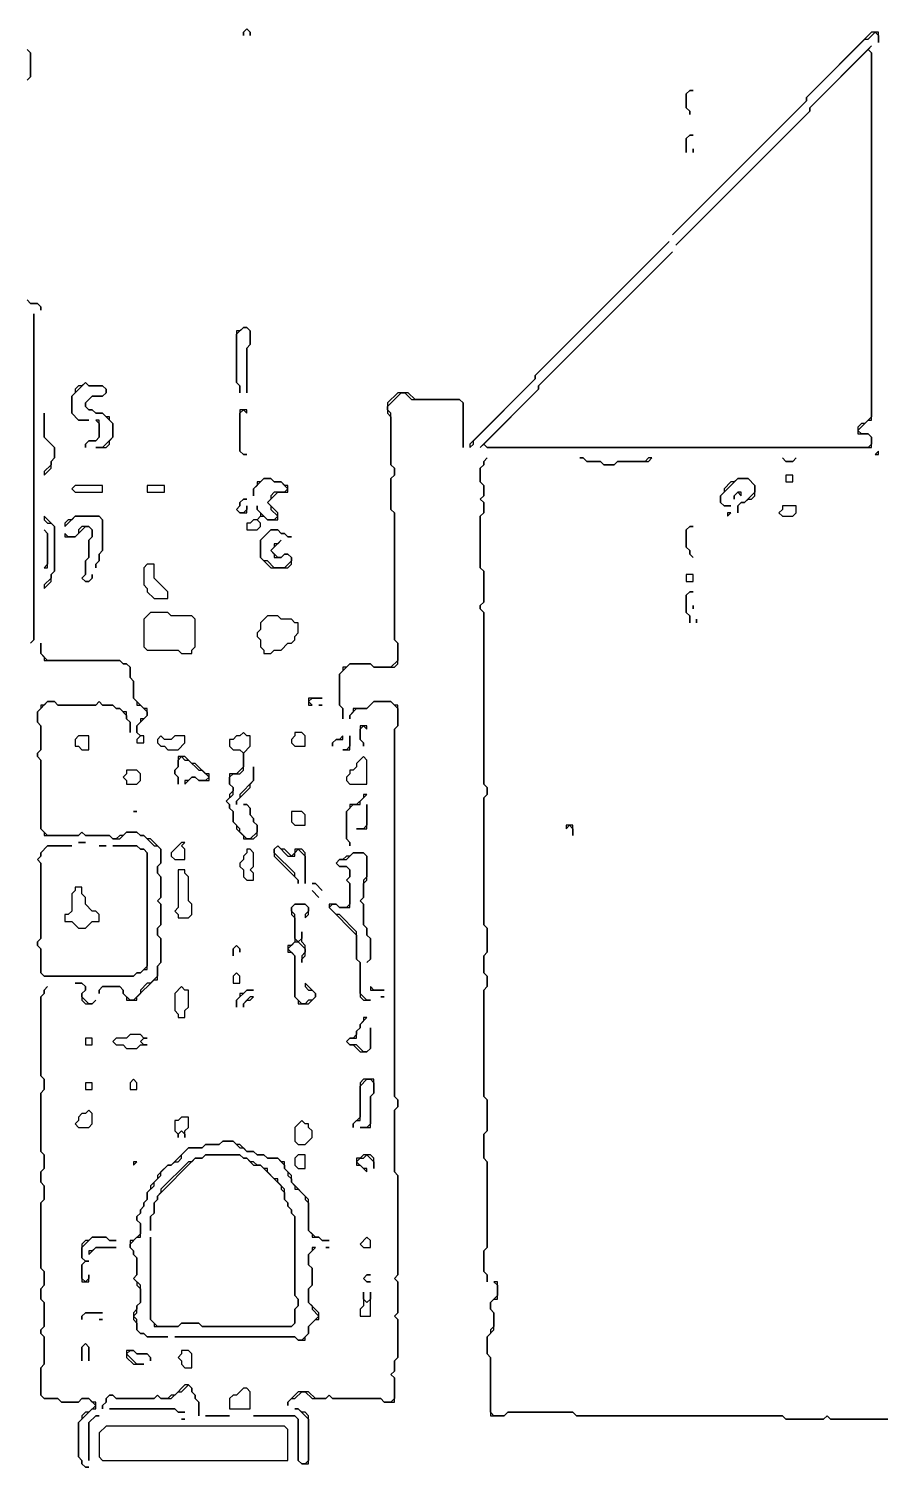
# Model space of a CAD drawing. Header units: metres. Extents: x 17 to 2112, y 1 to 1887.
# Drawn here: x 700.5 to 948.5, y 468 to 887 of the extents above; entities that cross this region are included whole.
import ezdxf

# ---------------------------------------------------------------- set-up
doc = ezdxf.new("R2010")
doc.units = ezdxf.units.M

msp = doc.modelspace()

# ---------------------------------------------------------------- linework, layer by layer
for points in [[(764, 887), (763, 886), (763, 885), (763, 886), (764, 887), (765, 886), (765, 885), (765, 886)], [(946, 886), (927, 867), (927, 866), (888, 827), (927, 866), (927, 867), (944, 884), (945, 884), (947, 886), (948, 885), (948, 883), (948, 886)], [(946, 882), (928, 864), (928, 863), (889, 824), (928, 863), (928, 864), (945, 881), (946, 880), (946, 774), (944, 772), (943, 772), (942, 771), (942, 769), (945, 769), (946, 768), (946, 766), (945, 765), (834, 765), (833, 766), (849, 782), (849, 783), (888, 822), (849, 783), (849, 782), (832, 765), (833, 766), (834, 765), (946, 765), (946, 768), (945, 769), (943, 769), (942, 770), (945, 773), (946, 773), (946, 880), (945, 881)], [(893, 869), (892, 868), (892, 864), (893, 863), (893, 862), (893, 863), (892, 864), (892, 868), (893, 869), (894, 869)], [(893, 856), (892, 855), (892, 851), (892, 855), (893, 856), (894, 856)], [(894, 852), (894, 851)], [(887, 825), (848, 786), (848, 785), (829, 766), (829, 765), (830, 766), (830, 767), (848, 785), (848, 786)], [(702, 804), (702, 709), (701, 708), (702, 709)], [(763, 800), (762, 799), (761, 799), (761, 784), (762, 783), (762, 781), (762, 783), (761, 784), (761, 798), (763, 800), (764, 800), (765, 799), (765, 795), (764, 794), (764, 781), (764, 794), (765, 795), (765, 799), (764, 800)], [(717, 784), (716, 783), (715, 783), (714, 782), (714, 781), (713, 780), (713, 775), (715, 773), (718, 773), (715, 773), (713, 775), (713, 780), (717, 784), (718, 783), (722, 783), (723, 782), (723, 781), (722, 780), (719, 780), (717, 778), (717, 777), (718, 776), (719, 776), (720, 775), (722, 775), (725, 772), (725, 768), (722, 765), (720, 765), (723, 765), (724, 766), (724, 767), (725, 768), (725, 772), (724, 773), (724, 774), (723, 774), (722, 775), (720, 775), (719, 776), (718, 776), (717, 777), (717, 778), (719, 780), (722, 780), (723, 781), (723, 782), (722, 783), (718, 783)], [(808, 781), (805, 778), (805, 775), (806, 774), (806, 760), (807, 759), (807, 757), (806, 756), (806, 747), (807, 746), (807, 709), (808, 708), (808, 703), (806, 701), (801, 701), (800, 702), (794, 702), (793, 701), (792, 701), (792, 700), (791, 699), (791, 690), (792, 689), (792, 686), (792, 689), (791, 690), (791, 699), (794, 702), (800, 702), (801, 701), (807, 701), (808, 702), (808, 708), (807, 709), (807, 746), (806, 747), (806, 756), (807, 757), (807, 759), (806, 760), (806, 775), (805, 776), (805, 777), (809, 781), (810, 781), (812, 779), (826, 779), (827, 778), (827, 765), (827, 778), (826, 779), (813, 779), (811, 781)], [(762, 776), (762, 764), (763, 763), (764, 763), (763, 763), (762, 764), (762, 775), (763, 776), (764, 775), (764, 776)], [(705, 775), (705, 768), (708, 765), (708, 762), (707, 761), (707, 760), (705, 758), (705, 757), (707, 759), (707, 761), (708, 762), (708, 765), (705, 768)], [(720, 773), (721, 772), (721, 768), (720, 767), (718, 767), (717, 766), (717, 765), (717, 766), (718, 767), (720, 767), (721, 768), (721, 773)], [(948, 764), (947, 763), (948, 763)], [(834, 762), (833, 761), (833, 760), (832, 759), (832, 755), (833, 754), (833, 751), (832, 750), (833, 749), (833, 746), (832, 745), (832, 730), (833, 729), (833, 720), (832, 719), (832, 718), (833, 717), (833, 667), (834, 666), (834, 664), (833, 663), (833, 626), (834, 625), (834, 618), (833, 617), (833, 612), (834, 611), (834, 608), (833, 607), (833, 576), (834, 575), (834, 566), (833, 565), (833, 558), (834, 557), (834, 532), (833, 531), (833, 525), (834, 524), (834, 522), (834, 524), (833, 525), (833, 531), (834, 532), (834, 557), (833, 558), (833, 565), (834, 566), (834, 575), (833, 576), (833, 607), (834, 608), (834, 611), (833, 612), (833, 617), (834, 618), (834, 625), (833, 626), (833, 663), (834, 664), (834, 666), (833, 667), (833, 717), (832, 718), (832, 719), (833, 720), (833, 729), (832, 730), (832, 745), (833, 746), (833, 749), (832, 750), (833, 751), (833, 754), (832, 755), (832, 759), (833, 760), (833, 761)], [(861, 762), (862, 762), (863, 761), (867, 761), (868, 760), (871, 760), (872, 761), (881, 761), (882, 762), (881, 762), (880, 761), (872, 761), (871, 760), (868, 760), (867, 761), (863, 761), (862, 762)], [(920, 762), (921, 761), (923, 761), (924, 762), (923, 761), (921, 761)], [(769, 756), (768, 755), (767, 755), (767, 754), (766, 753), (766, 751), (766, 753), (769, 756), (771, 756), (772, 755), (774, 755), (776, 753), (775, 752), (772, 752), (771, 751), (771, 750), (770, 749), (771, 748), (771, 747), (773, 745), (772, 744), (770, 744), (767, 747), (767, 748), (767, 747), (768, 746), (768, 745), (767, 744), (766, 744), (765, 743), (764, 743), (764, 741), (767, 741), (768, 742), (768, 743), (767, 744), (768, 745), (769, 745), (770, 744), (773, 744), (773, 746), (770, 749), (773, 752), (776, 752), (776, 754), (775, 754), (774, 755), (772, 755), (771, 756)], [(907, 756), (906, 755), (905, 755), (903, 753), (903, 752), (902, 751), (902, 749), (903, 748), (905, 748), (903, 748), (902, 749), (902, 751), (907, 756), (910, 756), (912, 754), (912, 752), (909, 749), (908, 749), (907, 748), (907, 746), (907, 748), (908, 749), (909, 749), (910, 750), (911, 750), (912, 751), (912, 754), (910, 756)], [(921, 757), (921, 755), (923, 755), (923, 757)], [(714, 754), (713, 753), (714, 752), (722, 752), (722, 754)], [(735, 754), (735, 752), (740, 752), (740, 754)], [(907, 752), (906, 751), (906, 750), (906, 751), (907, 752), (908, 751), (908, 752)], [(763, 750), (762, 749), (762, 748), (761, 747), (762, 746), (764, 746), (764, 748), (764, 747), (763, 746), (762, 746), (761, 747), (762, 748), (762, 749), (763, 750), (764, 750)], [(904, 746), (904, 745), (905, 746)], [(920, 748), (920, 747), (919, 746), (920, 745), (923, 745), (924, 746), (924, 748)], [(705, 745), (705, 744), (706, 743), (707, 743), (708, 742), (708, 729), (707, 728), (707, 727), (705, 725), (705, 724), (707, 726), (707, 728), (708, 729), (708, 742)], [(714, 745), (713, 744), (712, 744), (711, 743), (711, 742), (714, 745), (721, 745), (722, 744), (722, 735), (721, 734), (721, 732), (720, 731), (720, 730), (720, 731), (721, 732), (721, 734), (722, 735), (722, 744), (721, 745)], [(716, 742), (715, 741), (715, 740), (714, 739), (712, 739), (711, 740), (711, 739), (714, 739), (717, 742), (718, 742), (719, 741), (719, 739), (718, 738), (718, 733), (717, 732), (717, 728), (716, 727), (717, 726), (718, 726), (719, 727), (719, 728), (719, 727), (718, 726), (717, 726), (716, 727), (717, 728), (717, 732), (718, 733), (718, 738), (719, 739), (719, 741), (718, 742)], [(893, 742), (892, 741), (892, 736), (893, 735), (893, 734), (894, 733), (893, 734), (893, 735), (892, 736), (892, 741), (893, 742), (894, 742)], [(705, 741), (706, 740), (706, 731), (705, 730), (706, 730), (706, 740)], [(771, 741), (768, 738), (768, 733), (771, 730), (776, 730), (777, 731), (777, 733), (776, 734), (775, 734), (774, 733), (773, 733), (771, 735), (774, 738), (773, 737), (772, 737), (772, 736), (771, 735), (772, 734), (772, 733), (774, 733), (775, 734), (776, 734), (777, 733), (777, 732), (775, 730), (772, 730), (770, 732), (769, 732), (768, 733), (768, 738), (771, 741), (773, 741), (774, 740), (775, 740), (776, 739), (777, 739), (776, 739), (775, 740), (774, 740), (773, 741)], [(895, 736)], [(735, 731), (734, 730), (734, 725), (735, 724), (735, 723), (737, 721), (741, 721), (741, 723), (737, 727), (737, 731)], [(892, 728), (892, 726), (894, 726), (894, 728)], [(893, 723), (892, 722), (892, 717), (893, 716), (893, 714), (893, 716), (892, 717), (892, 722), (893, 723), (894, 723)], [(736, 717), (734, 715), (734, 707), (735, 706), (744, 706), (745, 705), (748, 705), (748, 706), (749, 707), (749, 715), (748, 716), (742, 716), (741, 717)], [(894, 719), (894, 718)], [(770, 716), (768, 714), (768, 712), (767, 711), (767, 710), (768, 709), (768, 707), (769, 706), (769, 705), (771, 705), (772, 706), (774, 706), (776, 708), (777, 708), (778, 709), (778, 710), (779, 711), (779, 714), (778, 714), (777, 715), (774, 715), (773, 716)], [(895, 715), (895, 714)], [(704, 708), (704, 705), (705, 704), (705, 703), (727, 703), (728, 702), (729, 702), (730, 701), (730, 698), (731, 697), (731, 692), (732, 691), (732, 690), (733, 690), (735, 688), (735, 687), (734, 686), (733, 686), (733, 685), (732, 684), (732, 682), (733, 681), (732, 680), (732, 679), (734, 679), (734, 681), (733, 681), (732, 682), (732, 684), (735, 687), (735, 689), (734, 689), (731, 692), (731, 697), (730, 698), (730, 701), (729, 702), (728, 702), (727, 703), (706, 703), (704, 705)], [(782, 692), (782, 690), (783, 690), (782, 691), (783, 692), (786, 692)], [(706, 691), (705, 690), (704, 690), (704, 689), (703, 688), (703, 685), (704, 684), (704, 677), (703, 676), (703, 675), (704, 674), (704, 654), (705, 653), (705, 652), (715, 652), (716, 653), (717, 652), (724, 652), (725, 651), (727, 651), (729, 653), (732, 653), (733, 652), (734, 652), (737, 649), (738, 649), (739, 648), (739, 644), (738, 643), (738, 641), (739, 640), (739, 634), (738, 633), (739, 632), (739, 626), (738, 625), (738, 623), (739, 622), (739, 615), (738, 614), (738, 611), (736, 609), (735, 609), (733, 607), (733, 606), (731, 604), (730, 604), (728, 606), (728, 607), (727, 608), (722, 608), (721, 607), (721, 606), (721, 607), (722, 608), (727, 608), (728, 607), (728, 606), (729, 605), (729, 604), (732, 604), (732, 605), (737, 610), (738, 610), (738, 614), (739, 615), (739, 622), (738, 623), (738, 625), (739, 626), (739, 632), (738, 633), (739, 634), (739, 640), (738, 641), (738, 643), (739, 644), (739, 648), (736, 651), (735, 651), (734, 652), (733, 652), (732, 653), (729, 653), (728, 652), (727, 652), (726, 651), (725, 651), (724, 652), (717, 652), (716, 653), (715, 652), (706, 652), (704, 654), (704, 674), (703, 675), (703, 676), (704, 677), (704, 684), (703, 685), (703, 688), (706, 691), (708, 691), (709, 690), (720, 690), (721, 691), (722, 690), (725, 690), (726, 689), (727, 689), (729, 687), (729, 686), (730, 685), (730, 682), (730, 685), (729, 686), (729, 688), (728, 688), (727, 689), (726, 689), (725, 690), (722, 690), (721, 691), (720, 690), (709, 690), (708, 691)], [(801, 691), (799, 689), (795, 689), (795, 688), (794, 687), (794, 686), (794, 687), (796, 689), (799, 689), (801, 691), (806, 691), (808, 689), (808, 684), (807, 683), (807, 576), (808, 575), (808, 573), (807, 572), (807, 554), (808, 553), (808, 524), (807, 523), (808, 522), (808, 513), (807, 512), (808, 511), (808, 500), (807, 499), (807, 496), (806, 495), (807, 494), (807, 488), (806, 487), (804, 487), (803, 488), (789, 488), (788, 489), (787, 488), (784, 488), (782, 490), (779, 490), (776, 487), (776, 486), (776, 487), (777, 488), (778, 488), (780, 490), (781, 490), (783, 488), (787, 488), (788, 489), (789, 488), (803, 488), (804, 487), (807, 487), (807, 494), (806, 495), (807, 496), (807, 499), (808, 500), (808, 511), (807, 512), (808, 513), (808, 522), (807, 523), (808, 524), (808, 553), (807, 554), (807, 572), (808, 573), (808, 575), (807, 576), (807, 683), (808, 684), (808, 690), (807, 690), (806, 691)], [(785, 690), (786, 690)], [(797, 684), (797, 680), (798, 679), (798, 678), (798, 679), (797, 680), (797, 683), (798, 684), (799, 683), (799, 684)], [(715, 681), (714, 680), (714, 678), (715, 678), (716, 677), (718, 677), (718, 681)], [(739, 681), (738, 680), (738, 679), (739, 678), (740, 678), (741, 677), (744, 677), (746, 679), (746, 681), (743, 681), (742, 680), (740, 680)], [(763, 682), (762, 681), (761, 681), (760, 680), (759, 680), (759, 678), (760, 677), (762, 677), (763, 676), (763, 672), (761, 670), (759, 670), (759, 667), (760, 666), (760, 665), (759, 664), (759, 663), (758, 662), (759, 661), (759, 660), (760, 659), (760, 656), (761, 655), (761, 654), (763, 652), (763, 651), (766, 651), (767, 652), (767, 655), (766, 656), (766, 657), (765, 658), (765, 660), (764, 661), (763, 661), (764, 661), (765, 660), (765, 658), (766, 657), (766, 656), (767, 655), (767, 653), (765, 651), (764, 651), (762, 653), (762, 654), (760, 656), (760, 659), (759, 660), (759, 661), (758, 662), (760, 664), (760, 666), (759, 667), (759, 669), (760, 670), (762, 670), (763, 671), (763, 676), (765, 678), (765, 681), (764, 681)], [(778, 682), (778, 681), (777, 680), (777, 679), (778, 678), (781, 678), (781, 681), (780, 682)], [(792, 681), (791, 680), (790, 680), (789, 679), (789, 678), (789, 679), (790, 680), (792, 680)], [(794, 681), (794, 678), (793, 677), (792, 677), (794, 677)], [(744, 675), (744, 672), (743, 671), (743, 670), (744, 669), (744, 667), (744, 669), (743, 670), (743, 671), (744, 672), (744, 674), (745, 675), (746, 674), (747, 674), (750, 671), (751, 671), (753, 669), (752, 668), (750, 668), (749, 669), (748, 669), (747, 668), (746, 668), (746, 667), (748, 669), (749, 669), (750, 668), (753, 668), (753, 670), (752, 670), (749, 673), (748, 673), (746, 675)], [(798, 675), (796, 673), (796, 672), (795, 671), (794, 671), (794, 670), (793, 669), (793, 668), (794, 667), (799, 667), (799, 674)], [(729, 671), (729, 670), (728, 669), (729, 668), (729, 667), (732, 667), (733, 668), (733, 670), (732, 671)], [(766, 672), (766, 668), (762, 664), (762, 663), (761, 662), (761, 661), (761, 662), (765, 666), (765, 667), (766, 668)], [(765, 674)], [(798, 664), (798, 663), (796, 661), (794, 661), (794, 660), (793, 659), (793, 651), (794, 650), (794, 649), (794, 650), (793, 651), (793, 659), (795, 661), (797, 661), (797, 662), (799, 664)], [(731, 659), (732, 659)], [(777, 659), (777, 656), (778, 655), (781, 655), (781, 658), (780, 659)], [(799, 661), (799, 655), (798, 654), (796, 654), (799, 654)], [(730, 657)], [(732, 657)], [(857, 655), (857, 654), (858, 655), (859, 654), (859, 652), (859, 655)], [(715, 650), (717, 650)], [(745, 650), (742, 647), (742, 646), (743, 645), (746, 645), (746, 648), (745, 649), (746, 650)], [(857, 652)], [(706, 649), (704, 647), (704, 646), (703, 645), (704, 644), (704, 622), (703, 621), (703, 620), (704, 619), (704, 612), (705, 611), (731, 611), (732, 612), (733, 612), (734, 613), (735, 613), (735, 647), (734, 648), (733, 648), (732, 649), (725, 649), (732, 649), (733, 648), (734, 648), (735, 647), (735, 614), (733, 612), (732, 612), (731, 611), (705, 611), (704, 612), (704, 619), (703, 620), (703, 621), (704, 622), (704, 644), (703, 645), (704, 646), (704, 647), (706, 649), (713, 649)], [(721, 649), (723, 649)], [(764, 648), (764, 647), (763, 646), (763, 645), (762, 644), (762, 643), (763, 642), (763, 640), (764, 639), (766, 639), (766, 641), (765, 642), (766, 643), (766, 647), (765, 648)], [(773, 649), (772, 648), (772, 646), (779, 639), (779, 638), (779, 639), (778, 640), (778, 641), (772, 647), (772, 648), (773, 649), (776, 646), (778, 646), (778, 647), (779, 648), (781, 646), (781, 638), (781, 647), (780, 648), (778, 648), (778, 647), (777, 646), (775, 648), (774, 648)], [(795, 647), (794, 646), (793, 646), (792, 645), (791, 645), (790, 644), (791, 643), (793, 643), (794, 642), (794, 640), (793, 639), (794, 638), (794, 632), (793, 631), (791, 631), (790, 632), (788, 632), (788, 631), (796, 623), (796, 616), (797, 615), (797, 605), (798, 604), (800, 604), (799, 604), (797, 606), (797, 615), (796, 616), (796, 624), (791, 629), (790, 629), (788, 631), (789, 632), (790, 632), (791, 631), (794, 631), (794, 638), (793, 639), (794, 640), (794, 642), (793, 643), (791, 643), (790, 644), (791, 645), (793, 645), (795, 647), (798, 647), (799, 646), (799, 640), (798, 639), (798, 634), (797, 633), (798, 632), (798, 626), (799, 625), (799, 623), (800, 622), (800, 616), (799, 615), (800, 616), (800, 622), (799, 623), (799, 625), (798, 626), (798, 632), (797, 633), (798, 634), (798, 638), (799, 639), (799, 646), (798, 647)], [(744, 642), (744, 631), (743, 630), (744, 629), (744, 628), (747, 628), (748, 629), (748, 632), (747, 633), (747, 640), (746, 641), (746, 642)], [(714, 637), (714, 636), (713, 635), (713, 630), (712, 629), (711, 629), (711, 627), (713, 627), (715, 625), (717, 625), (719, 627), (721, 627), (721, 629), (720, 630), (719, 630), (717, 632), (717, 634), (716, 635), (716, 637)], [(783, 638), (784, 638), (786, 636), (784, 638)], [(783, 636), (785, 634)], [(778, 632), (777, 631), (777, 629), (778, 628), (778, 621), (777, 620), (776, 620), (776, 618), (777, 618), (778, 617), (778, 605), (779, 604), (779, 603), (782, 603), (784, 605), (784, 606), (781, 609), (781, 608), (782, 607), (783, 607), (784, 606), (784, 605), (783, 604), (782, 604), (781, 603), (780, 603), (778, 605), (778, 617), (776, 619), (778, 621), (779, 621), (781, 619), (781, 618), (780, 617), (780, 615), (780, 616), (781, 617), (781, 620), (780, 621), (780, 624), (780, 622), (779, 621), (778, 622), (778, 629), (777, 630), (777, 631), (778, 632), (781, 632), (782, 631), (782, 630), (781, 629), (781, 628), (782, 629), (782, 631), (781, 632)], [(761, 620), (760, 619), (760, 617), (760, 619), (761, 620), (762, 619), (762, 618), (762, 619)], [(761, 612), (760, 611), (760, 609), (762, 609), (762, 611)], [(706, 608), (705, 607), (705, 606), (704, 605), (704, 582), (705, 581), (705, 578), (704, 577), (704, 560), (705, 559), (705, 555), (704, 554), (704, 551), (705, 550), (705, 546), (704, 545), (704, 526), (705, 525), (705, 521), (704, 520), (704, 517), (705, 516), (705, 509), (704, 508), (704, 507), (705, 506), (705, 498), (704, 497), (704, 489), (705, 488), (709, 488), (710, 487), (715, 487), (716, 488), (718, 488), (720, 486), (718, 484), (717, 484), (716, 483), (716, 482), (715, 481), (715, 471), (716, 470), (716, 469), (717, 468), (718, 468), (717, 468), (716, 469), (716, 470), (715, 471), (715, 481), (719, 485), (720, 485), (720, 487), (719, 487), (718, 488), (716, 488), (715, 487), (710, 487), (709, 488), (705, 488), (704, 489), (704, 497), (705, 498), (705, 506), (704, 507), (704, 508), (705, 509), (705, 516), (704, 517), (704, 520), (705, 521), (705, 525), (704, 526), (704, 545), (705, 546), (705, 550), (704, 551), (704, 554), (705, 555), (705, 559), (704, 560), (704, 577), (705, 578), (705, 581), (704, 582), (704, 605), (705, 606), (705, 607)], [(714, 609), (716, 609), (717, 608), (717, 607), (716, 606), (716, 604), (717, 603), (719, 603), (720, 604), (719, 603), (718, 603), (716, 605), (716, 606), (717, 607), (717, 608), (716, 609)], [(745, 608), (743, 606), (743, 601), (744, 600), (744, 599), (746, 599), (746, 601), (747, 602), (747, 607), (746, 607)], [(800, 608), (800, 607), (804, 607), (801, 607)], [(764, 607), (763, 606), (762, 606), (762, 605), (761, 604), (761, 602), (761, 604), (764, 607), (766, 607)], [(765, 605), (763, 603), (763, 602), (763, 603), (764, 604), (765, 604), (766, 605)], [(803, 605), (804, 605)], [(798, 599), (798, 598), (797, 597), (797, 596), (796, 595), (796, 594), (795, 593), (794, 593), (793, 592), (794, 591), (795, 591), (797, 589), (799, 589), (800, 590), (800, 596), (800, 590), (799, 589), (798, 589), (796, 591), (794, 591), (793, 592), (794, 593), (796, 593), (796, 595), (797, 596), (797, 597), (799, 599)], [(717, 593), (717, 591), (719, 591), (719, 593)], [(730, 594), (729, 593), (726, 593), (725, 592), (726, 591), (728, 591), (729, 590), (732, 590), (733, 591), (735, 591), (734, 591), (733, 592), (734, 593), (735, 593), (734, 593), (733, 594)], [(717, 580), (717, 578), (719, 578), (719, 580)], [(731, 581), (730, 580), (730, 578), (732, 578), (732, 580)], [(798, 581), (797, 580), (797, 570), (795, 568), (795, 567), (795, 568), (796, 569), (797, 569), (797, 579), (799, 581), (800, 581), (801, 580), (801, 577), (800, 576), (800, 568), (799, 567), (797, 567), (800, 567), (800, 576), (801, 577), (801, 581)], [(718, 572), (717, 571), (716, 571), (715, 570), (715, 569), (714, 568), (715, 567), (718, 567), (719, 568), (719, 571)], [(745, 570), (744, 569), (743, 569), (743, 566), (744, 565), (744, 564), (744, 565), (745, 566), (746, 565), (746, 564), (746, 566), (747, 567), (747, 570)], [(780, 569), (778, 567), (778, 563), (779, 562), (781, 562), (783, 564), (783, 566), (782, 567), (782, 568), (781, 568)], [(757, 563), (756, 562), (752, 562), (751, 561), (747, 561), (742, 556), (741, 556), (738, 553), (738, 552), (736, 550), (736, 549), (735, 548), (735, 546), (734, 545), (734, 544), (733, 543), (733, 542), (732, 541), (732, 540), (733, 539), (733, 536), (731, 534), (730, 534), (730, 532), (731, 531), (731, 530), (732, 529), (732, 524), (731, 523), (732, 522), (732, 521), (733, 520), (733, 516), (732, 515), (732, 514), (731, 513), (731, 511), (732, 510), (732, 508), (733, 507), (734, 507), (735, 506), (741, 506), (735, 506), (734, 507), (733, 507), (732, 508), (732, 511), (731, 512), (732, 513), (732, 515), (733, 516), (733, 521), (731, 523), (732, 524), (732, 529), (731, 530), (731, 531), (730, 532), (730, 533), (732, 535), (733, 535), (733, 539), (732, 540), (732, 541), (733, 542), (733, 543), (734, 544), (734, 545), (735, 546), (735, 548), (737, 550), (737, 551), (739, 553), (739, 554), (741, 556), (742, 556), (743, 557), (744, 557), (745, 558), (745, 559), (747, 561), (751, 561), (752, 562), (756, 562), (757, 563), (760, 563), (762, 561), (763, 561), (764, 560), (766, 560), (767, 559), (769, 559), (770, 558), (773, 558), (775, 556), (775, 555), (776, 554), (776, 553), (777, 552), (777, 551), (778, 550), (778, 549), (779, 549), (781, 547), (781, 546), (782, 545), (782, 537), (783, 536), (783, 535), (785, 535), (786, 534), (788, 534), (786, 534), (785, 535), (784, 535), (782, 537), (782, 546), (777, 551), (777, 553), (775, 555), (775, 557), (774, 557), (773, 558), (770, 558), (769, 559), (767, 559), (766, 560), (764, 560), (762, 562), (761, 562), (760, 563)], [(752, 559), (751, 558), (749, 558), (748, 557), (747, 557), (739, 549), (739, 548), (738, 547), (738, 546), (737, 545), (737, 542), (736, 541), (736, 537), (736, 541), (737, 542), (737, 545), (738, 546), (738, 547), (749, 558), (751, 558), (752, 559), (762, 559), (763, 558), (764, 558), (766, 556), (768, 556), (774, 550), (774, 549), (775, 548), (775, 546), (776, 545), (776, 544), (777, 543), (777, 542), (778, 541), (778, 518), (779, 517), (779, 515), (778, 514), (778, 510), (777, 509), (751, 509), (750, 510), (745, 510), (744, 509), (738, 509), (736, 511), (736, 535), (736, 511), (737, 510), (737, 509), (744, 509), (745, 510), (750, 510), (751, 509), (777, 509), (778, 510), (778, 514), (779, 515), (779, 517), (778, 518), (778, 541), (777, 542), (777, 543), (776, 544), (776, 545), (775, 546), (775, 549), (773, 551), (773, 552), (772, 552), (770, 554), (770, 555), (769, 555), (768, 556), (767, 556), (766, 557), (765, 557), (764, 558), (763, 558), (762, 559)], [(779, 559), (778, 558), (778, 556), (779, 555), (781, 555), (781, 559)], [(798, 559), (797, 558), (796, 558), (796, 556), (797, 556), (799, 554), (799, 555), (798, 555), (796, 557), (797, 558), (798, 558), (799, 559), (801, 557), (801, 555), (801, 558), (800, 559)], [(731, 557), (731, 556), (732, 557)], [(719, 535), (718, 534), (717, 534), (716, 533), (716, 529), (717, 528), (716, 527), (716, 522), (718, 522), (718, 524), (718, 523), (717, 522), (716, 523), (716, 527), (717, 528), (718, 528), (717, 528), (716, 529), (716, 532), (719, 535), (723, 535), (724, 534), (726, 534), (724, 534), (723, 535)], [(799, 535), (797, 533), (798, 532), (800, 532), (800, 534)], [(720, 532), (719, 531), (718, 531), (718, 530), (720, 532), (726, 532)], [(783, 532), (783, 531), (782, 530), (782, 527), (783, 526), (783, 521), (782, 520), (782, 516), (783, 515), (783, 514), (785, 512), (782, 509), (782, 507), (780, 505), (779, 505), (778, 506), (743, 506), (778, 506), (779, 505), (781, 505), (781, 506), (782, 507), (782, 509), (784, 511), (785, 511), (785, 513), (782, 516), (782, 520), (783, 521), (783, 526), (782, 527), (782, 530), (784, 532)], [(787, 532), (788, 532)], [(799, 524), (798, 523), (799, 522), (800, 522), (799, 522), (798, 523), (799, 524), (800, 524)], [(798, 519), (798, 515), (797, 514), (797, 512), (800, 512), (800, 519), (800, 517), (799, 516), (798, 517)], [(717, 513), (716, 512), (716, 511), (716, 512), (717, 513), (722, 513)], [(721, 511), (722, 511)], [(717, 504), (716, 503), (716, 499), (716, 503), (717, 504), (718, 503), (718, 499), (718, 503)], [(729, 502), (729, 500), (731, 498), (734, 498), (732, 498), (729, 501), (730, 502), (731, 502), (732, 501), (735, 501), (736, 500), (736, 499), (736, 500), (735, 501), (732, 501), (731, 502)], [(745, 502), (745, 501), (744, 500), (745, 499), (745, 498), (746, 497), (748, 497), (748, 501), (747, 502)], [(746, 492), (743, 489), (742, 489), (741, 488), (739, 488), (738, 489), (737, 488), (726, 488), (725, 489), (724, 489), (723, 488), (723, 487), (722, 486), (722, 485), (722, 486), (723, 487), (723, 488), (724, 489), (725, 489), (726, 488), (737, 488), (738, 489), (739, 488), (742, 488), (744, 490), (745, 490), (747, 492), (748, 491), (748, 490), (749, 489), (749, 488), (750, 487), (750, 483), (750, 487), (749, 488), (749, 489), (748, 490), (748, 491), (747, 492)], [(763, 491), (761, 489), (760, 489), (759, 488), (759, 485), (765, 485), (765, 490), (764, 491)], [(720, 483), (718, 481), (718, 470), (718, 481), (720, 483), (721, 483)], [(724, 485), (743, 485), (744, 484), (746, 484), (744, 484), (743, 485)], [(745, 482), (746, 482)], [(752, 483), (759, 483)], [(778, 485), (779, 485), (782, 482), (782, 470), (781, 469), (780, 469), (779, 470), (779, 482), (778, 483), (766, 483), (778, 483), (779, 482), (779, 470), (780, 469), (782, 469), (782, 483), (781, 484), (780, 484), (779, 485)], [(723, 480), (721, 478), (721, 471), (722, 470), (776, 470), (776, 479), (775, 480)]]:
    msp.add_lwpolyline(points, close=True)
for points in [[(700, 881), (701, 880), (701, 873), (700, 872)], [(700, 872), (701, 873), (701, 880), (700, 881)], [(700, 808), (701, 807), (703, 807), (704, 806), (704, 805), (704, 806), (703, 807), (701, 807), (700, 808)], [(951, 482), (934, 482), (933, 483), (932, 482), (921, 482), (920, 483), (860, 483), (859, 484), (840, 484), (839, 483), (836, 483), (835, 484), (835, 500), (834, 501), (834, 506), (836, 508), (836, 513), (835, 514), (835, 516), (836, 517), (837, 517), (837, 522), (836, 522), (837, 521), (837, 518), (835, 516), (835, 514), (836, 513), (836, 509), (835, 508), (835, 507), (834, 506), (834, 501), (835, 500), (835, 483), (839, 483), (840, 484), (859, 484), (860, 483), (920, 483), (921, 482), (932, 482), (933, 483), (934, 482), (952, 482)]]:
    msp.add_lwpolyline(points)

doc.saveas('drawing.dxf')
